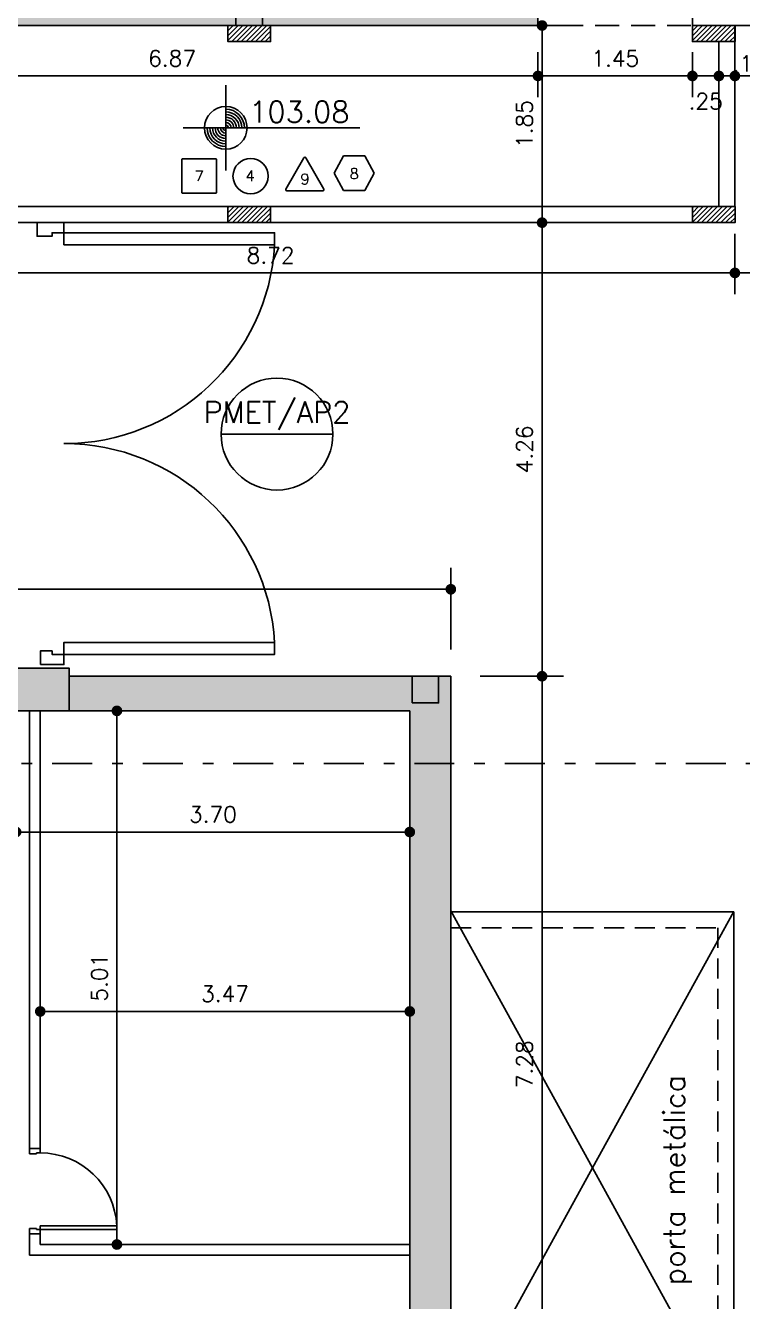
# Model space of a CAD drawing. Extents: x -14 to 107, y -33 to 53.
# Drawn here: x 16.16 to 22.89, y 4.03 to 16 of the extents above; entities that cross this region are included whole.
import ezdxf
from ezdxf.enums import TextEntityAlignment as Align

# ---------------------------------------------------------------- set-up
doc = ezdxf.new("R2010")
doc.units = 0
doc.header["$LTSCALE"] = 1.5
doc.header["$MEASUREMENT"] = 0
doc.linetypes.add('DASHDOT', pattern=[1, 0.5, -0.25, 0, -0.25])
doc.linetypes.add('HIDDEN', pattern=[0.375, 0.25, -0.125])
doc.layers.get('0').update_dxf_attribs({"linetype": 'CONTINUOUS'})
for name, color, linetype in [('A-PAREDE', 3, 'CONTINUOUS'), ('A-PORTAS', 7, 'CONTINUOUS'), ('COTAS', 7, 'CONTINUOUS'), ('EIXOS', 32, 'DASHDOT'), ('N-LNHVISTA', 7, 'CONTINUOUS'), ('N-NOTACOES', 6, 'CONTINUOUS'), ('N-PROJEÇÃO', 1, 'HIDDEN'), ('N-TEXTO', 7, 'CONTINUOUS'), ('PILAR', 7, 'CONTINUOUS'), ('PILARNOVO', 4, 'CONTINUOUS'), ('REVEST', 2, 'CONTINUOUS'), ('SOLID', 251, 'CONTINUOUS')]:
    doc.layers.add(name, color=color, linetype=linetype)
doc.styles.add('COTA', font='romans.shx')
doc.styles.add('ROMANS', font='romans')
doc.styles.add('TERREOB$0$REGUA-080', font='simplex.shx', dxfattribs={"height": 0.4})
doc.dimstyles.new('DG060-1', dxfattribs={"dimscale": 0.1, "dimtxt": 1.5, "dimasz": 1, "dimexe": 2, "dimexo": 2.5, "dimgap": 0.9, "dimtad": 1, "dimzin": 4, "dimdsep": 46, "dimtxsty": 'COTA', "dimblk": 'DOT', "dimblk1": 'DOT', "dimblk2": 'DOT', "dimsah": 1, "dimcen": 0.09, "dimclrd": 1, "dimclre": 1, "dimclrt": 2, "dimadec": 0, "dimazin": 0, "dimtfac": 1, "dimtdec": 4, "dimtix": 1, "dimtmove": 2, "dimatfit": 3, "dimldrblk": 'DOT', "dimfxl": 1, "dimtvp": 2, "dimtolj": 1, "dimtzin": 0, "dimarcsym": 0})

# ---------------------------------------------------------------- blocks, each defined once
blk = doc.blocks.new('DOT')
at = {"color": 0, "linetype": 'ByBlock'}
blk.add_line((-0.5, 0), (-1, 0), dxfattribs=at)
at = {"color": 0, "linetype": 'ByBlock', "const_width": 0.5}
blk.add_lwpolyline([(-0.25, 0, 1), (0.25, 0, 1)], format="xyb", close=True, dxfattribs=at)
blk = doc.blocks.new('*D42')
at = {"color": 1, "linetype": 'ByBlock'}
for p, q in [((20.97099999999928, 15.75000000000046), (20.97099999999928, 15.32659727088228)), ((14.20000000000054, 15.52659727088228), (20.87099999999928, 15.52659727088228)), ((14.10000000000054, 15.36659727088228), (14.10000000000054, 15.32659727088228))]:
    blk.add_line(p, q, dxfattribs=at)
at = {"color": 1, "linetype": 'ByBlock', "xscale": 0.1, "yscale": 0.1, "zscale": 0.1, "rotation": 180}
blk.add_blockref('DOT', (14.10000000000054, 15.52659727088228), dxfattribs=at)
at = {"color": 1, "linetype": 'ByBlock', "xscale": 0.1, "yscale": 0.1, "zscale": 0.1}
blk.add_blockref('DOT', (20.97099999999928, 15.52659727088228), dxfattribs=at)
at = {"color": 2, "linetype": 'ByBlock', "insert": (17.53549999999991, 15.69159727088228), "char_height": 0.15, "attachment_point": 5, "style": 'COTA'}
blk.add_mtext('\\A1;6.87', dxfattribs=at)
blk = doc.blocks.new('*D43')
at = {"color": 1, "linetype": 'ByBlock'}
for p, q in [((20.97099999999928, 15.75000000000046), (20.97099999999928, 15.32659727088228)), ((22.42099999999928, 15.75000000000056), (22.42099999999928, 15.32659727088228)), ((21.07099999999928, 15.52659727088228), (22.32099999999928, 15.52659727088228))]:
    blk.add_line(p, q, dxfattribs=at)
at = {"color": 1, "linetype": 'ByBlock', "xscale": 0.1, "yscale": 0.1, "zscale": 0.1, "rotation": 180}
blk.add_blockref('DOT', (20.97099999999928, 15.52659727088228), dxfattribs=at)
at = {"color": 1, "linetype": 'ByBlock', "xscale": 0.1, "yscale": 0.1, "zscale": 0.1}
blk.add_blockref('DOT', (22.42099999999928, 15.52659727088228), dxfattribs=at)
at = {"color": 2, "linetype": 'ByBlock', "insert": (21.69599999999928, 15.69159727088228), "char_height": 0.15, "attachment_point": 5, "style": 'COTA'}
blk.add_mtext('\\A1;1.45', dxfattribs=at)
blk = doc.blocks.new('*D44')
at = {"color": 1, "linetype": 'ByBlock'}
for p, q in [((22.67000000000138, 15.57848217121413), (22.67000000000138, 15.32659727088227)), ((22.57000000000138, 15.52659727088227), (22.47000000000138, 15.52659727088227)), ((22.67000000000138, 15.52659727088227), (22.82000000000146, 15.52659727088227)), ((22.67000000000138, 15.52659727088227), (22.82000000000146, 15.52659727088227)), ((22.82000000000146, 15.4697212353298), (22.82000000000146, 15.32659727088227)), ((22.92000000000147, 15.52659727088227), (23.02000000000146, 15.52659727088227))]:
    blk.add_line(p, q, dxfattribs=at)
at = {"color": 1, "linetype": 'ByBlock', "xscale": 0.1, "yscale": 0.1, "zscale": 0.1}
blk.add_blockref('DOT', (22.67000000000138, 15.52659727088227), dxfattribs=at)
at = {"color": 1, "linetype": 'ByBlock', "xscale": 0.1, "yscale": 0.1, "zscale": 0.1, "rotation": 180}
blk.add_blockref('DOT', (22.82000000000146, 15.52659727088227), dxfattribs=at)
at = {"color": 2, "linetype": 'ByBlock', "insert": (22.95765694354196, 15.6425288437959), "char_height": 0.15, "attachment_point": 5, "style": 'COTA'}
blk.add_mtext('\\A1;.15', dxfattribs=at)
blk = doc.blocks.new('*D51')
at = {"color": 1, "linetype": 'ByBlock'}
for p, q in [((22.82000000000145, 14.04380793822274), (22.82000000000145, 13.47802333078208)), ((14.09999999999618, 13.90012402912863), (14.09999999999618, 13.47802333078208)), ((14.19999999999618, 13.67802333078208), (22.72000000000145, 13.67802333078208))]:
    blk.add_line(p, q, dxfattribs=at)
at = {"color": 1, "linetype": 'ByBlock', "xscale": 0.1, "yscale": 0.1, "zscale": 0.1, "rotation": 180}
blk.add_blockref('DOT', (14.09999999999618, 13.67802333078208), dxfattribs=at)
at = {"color": 1, "linetype": 'ByBlock', "xscale": 0.1, "yscale": 0.1, "zscale": 0.1}
blk.add_blockref('DOT', (22.82000000000145, 13.67802333078208), dxfattribs=at)
at = {"color": 2, "linetype": 'ByBlock', "insert": (18.45999999999881, 13.84302333078208), "char_height": 0.15, "attachment_point": 5, "style": 'COTA'}
blk.add_mtext('\\A1;8.72', dxfattribs=at)
blk = doc.blocks.new('*D84')
at = {"color": 1, "linetype": 'ByBlock'}
for p, q in [((20.65393753892577, 16.0000000000005), (21.20902242388885, 16.0000000000005)), ((21.00902242388885, 15.9000000000005), (21.00902242388885, 14.24999999999925)), ((20.65393753892575, 14.14999999999925), (21.20902242388885, 14.14999999999925))]:
    blk.add_line(p, q, dxfattribs=at)
at = {"color": 1, "linetype": 'ByBlock', "xscale": 0.1, "yscale": 0.1, "zscale": 0.1}
for p, rotation in [((21.00902242388885, 16.0000000000005), 90), ((21.00902242388885, 14.14999999999925), 270)]:
    blk.add_blockref('DOT', p, dxfattribs=dict(at, rotation=rotation))
at = {"color": 2, "linetype": 'ByBlock', "insert": (20.84402242388885, 15.07499999999987), "char_height": 0.15, "attachment_point": 5, "rotation": 90, "style": 'COTA'}
blk.add_mtext('\\A1;1.85', dxfattribs=at)
blk = doc.blocks.new('*D85')
at = {"color": 1, "linetype": 'ByBlock'}
for p, q in [((20.65393753892575, 14.14999999999925), (21.20902242388885, 14.14999999999925)), ((21.00902242388885, 14.04999999999925), (21.00902242388885, 9.99312402912852)), ((20.42800000000056, 9.89312402912852), (21.20902242388885, 9.89312402912852))]:
    blk.add_line(p, q, dxfattribs=at)
at = {"color": 1, "linetype": 'ByBlock', "xscale": 0.1, "yscale": 0.1, "zscale": 0.1}
for p, rotation in [((21.00902242388885, 14.14999999999925), 90), ((21.00902242388885, 9.89312402912852), 270)]:
    blk.add_blockref('DOT', p, dxfattribs=dict(at, rotation=rotation))
at = {"color": 2, "linetype": 'ByBlock', "insert": (20.84402242388885, 12.02156201456388), "char_height": 0.15, "attachment_point": 5, "rotation": 90, "style": 'COTA'}
blk.add_mtext('\\A1;4.26', dxfattribs=at)
blk = doc.blocks.new('*D93')
at = {"color": 1, "linetype": 'ByBlock'}
for p, q in [((15.42897474136284, 9.968124029128761), (15.28659836231043, 9.968124029128761)), ((15.48659836231043, 9.668124029128762), (15.48659836231043, 9.868124029128762)), ((16.05009999999916, 9.568124029128763), (15.28659836231043, 9.568124029128763))]:
    blk.add_line(p, q, dxfattribs=at)
at = {"color": 1, "linetype": 'ByBlock', "xscale": 0.1, "yscale": 0.1, "zscale": 0.1}
for p, rotation in [((15.48659836231043, 9.968124029128761), 90), ((15.48659836231043, 9.568124029128763), 270)]:
    blk.add_blockref('DOT', p, dxfattribs=dict(at, rotation=rotation))
at = {"color": 2, "linetype": 'ByBlock', "insert": (15.32159836231043, 10.10797313138118), "char_height": 0.15, "attachment_point": 5, "rotation": 90, "style": 'COTA'}
blk.add_mtext('\\A1;.15', dxfattribs=at)
blk = doc.blocks.new('*D94')
at = {"color": 1, "linetype": 'ByBlock'}
for p, q in [((20.42800000000056, 9.89312402912852), (21.20902242388885, 9.89312402912852)), ((21.00902242388885, 2.710000000000147), (21.00902242388885, 9.79312402912852)), ((20.5709999999997, 2.610000000000146), (21.20902242388885, 2.610000000000146))]:
    blk.add_line(p, q, dxfattribs=at)
at = {"color": 1, "linetype": 'ByBlock', "xscale": 0.1, "yscale": 0.1, "zscale": 0.1}
for p, rotation in [((21.00902242388885, 9.89312402912852), 90), ((21.00902242388885, 2.610000000000146), 270)]:
    blk.add_blockref('DOT', p, dxfattribs=dict(at, rotation=rotation))
at = {"color": 2, "linetype": 'ByBlock', "insert": (20.84402242388885, 6.251562014564334), "char_height": 0.15, "attachment_point": 5, "rotation": 90, "style": 'COTA'}
blk.add_mtext('\\A1;7.28', dxfattribs=at)
blk = doc.blocks.new('*D95')
at = {"color": 1, "linetype": 'ByBlock'}
for p, q in [((22.82000000000145, 14.00000000000022), (22.82000000000145, 13.47802333078208)), ((28.81212764489181, 14.00832247157043), (28.81212764489181, 13.47802333078208)), ((22.92000000000145, 13.67802333078208), (28.7121276448918, 13.67802333078208))]:
    blk.add_line(p, q, dxfattribs=at)
at = {"color": 1, "linetype": 'ByBlock', "xscale": 0.1, "yscale": 0.1, "zscale": 0.1, "rotation": 180}
blk.add_blockref('DOT', (22.82000000000145, 13.67802333078208), dxfattribs=at)
at = {"color": 1, "linetype": 'ByBlock', "xscale": 0.1, "yscale": 0.1, "zscale": 0.1}
blk.add_blockref('DOT', (28.81212764489181, 13.67802333078208), dxfattribs=at)
at = {"color": 2, "linetype": 'ByBlock', "insert": (25.81606382244663, 13.84302333078208), "char_height": 0.15, "attachment_point": 5, "style": 'COTA'}
blk.add_mtext('\\A1;5.99', dxfattribs=at)
blk = doc.blocks.new('*D119')
at = {"color": 1, "linetype": 'ByBlock'}
for p, q in [((0.3209999999992732, 10.14312402912875), (0.3209999999992733, 10.90921492972362)), ((20.15262687533601, 10.14312402912852), (20.15262687533601, 10.90921492972362)), ((0.4209999999992733, 10.70921492972362), (20.05262687533601, 10.70921492972362))]:
    blk.add_line(p, q, dxfattribs=at)
at = {"color": 1, "linetype": 'ByBlock', "xscale": 0.1, "yscale": 0.1, "zscale": 0.1, "rotation": 180}
blk.add_blockref('DOT', (0.3209999999992733, 10.70921492972362), dxfattribs=at)
at = {"color": 1, "linetype": 'ByBlock', "xscale": 0.1, "yscale": 0.1, "zscale": 0.1}
blk.add_blockref('DOT', (20.15262687533601, 10.70921492972362), dxfattribs=at)
at = {"color": 2, "linetype": 'ByBlock', "insert": (10.23681343766764, 10.87421492972362), "char_height": 0.15, "attachment_point": 5, "style": 'COTA'}
blk.add_mtext('\\A1;19.83', dxfattribs=at)
blk = doc.blocks.new('N-1901')
at = {"layer": 'N-NOTACOES', "color": 1}
for p, q in [((1.110223024625156e-16, 0.003999999999999999), (1.110223024625157e-16, -0.004000000000000001)), ((-0.001999999999999891, -8.673617379884035e-19), (-0.003999999999999889, -8.673617379884035e-19)), ((-0.001999999999999891, -8.673617379884035e-19), (0.01260218089781657, -8.673617379884035e-19))]:
    blk.add_line(p, q, dxfattribs=at)
blk.add_circle((1.110223024625157e-16, -8.673617379884035e-19), 0.002, dxfattribs=at)
at = {"layer": 'N-NOTACOES', "color": 2}
for radius, start, end in [(0.00175, 0, 90), (0.0015, 0, 90), (0.00125, 0, 90), (0.001, 0, 90), (0.0007500000000000001, 0, 90), (0.0005000000000000001, 0, 90), (0.0002500000000000001, 0, 90), (0.00175, 180, 270), (0.0015, 180, 270), (0.00125, 180, 270), (0.001, 180, 270), (0.0007500000000000001, 180, 270), (0.0005000000000000001, 180, 270), (0.0002500000000000001, 180, 270)]:
    blk.add_arc((1.110223024625157e-16, -8.673617379884035e-19), radius, start, end, dxfattribs=at)
at = {"layer": 'N-NOTACOES', "color": 2, "style": 'ROMANS'}
blk.add_attdef('COTAP', text='', height=0.002, dxfattribs=at).set_placement((0.006906530644363501, 0.00149637572940401), align=Align.MIDDLE)
blk = doc.blocks.new('*D177')
at = {"color": 1, "linetype": 'ByBlock'}
for p, q in [((22.42099999999928, 15.60000000000056), (22.42099999999928, 15.32659727088228)), ((22.67000000000138, 15.57848217121413), (22.67000000000138, 15.32659727088228)), ((22.32099999999928, 15.52659727088228), (22.22099999999928, 15.52659727088228)), ((22.42099999999928, 15.52659727088228), (22.67000000000138, 15.52659727088228)), ((22.42099999999928, 15.52659727088228), (22.67000000000138, 15.52659727088228)), ((22.77000000000138, 15.52659727088228), (22.87000000000138, 15.52659727088228))]:
    blk.add_line(p, q, dxfattribs=at)
at = {"color": 1, "linetype": 'ByBlock', "xscale": 0.1, "yscale": 0.1, "zscale": 0.1}
blk.add_blockref('DOT', (22.42099999999928, 15.52659727088228), dxfattribs=at)
at = {"color": 1, "linetype": 'ByBlock', "xscale": 0.1, "yscale": 0.1, "zscale": 0.1, "rotation": 180}
blk.add_blockref('DOT', (22.67000000000138, 15.52659727088228), dxfattribs=at)
at = {"color": 2, "linetype": 'ByBlock', "insert": (22.54550000000033, 15.28964127641188), "char_height": 0.15, "attachment_point": 5, "style": 'COTA'}
blk.add_mtext('\\A1;.25', dxfattribs=at)
blk = doc.blocks.new('N-1411')
at = {"layer": 'N-NOTACOES', "color": 1}
blk.add_line((-0.005249999999999977, 0), (0.005249999999999977, 0), dxfattribs=at)
blk.add_circle((0, 0), 0.00525, dxfattribs=at)
at = {"layer": 'N-NOTACOES', "color": 2, "style": 'ROMANS'}
for tag, p in [('ESQUADRIA', (0, 0.001918198924908907)), ('NUMERO', (0.0002618156160359986, -0.002557598566545192))]:
    blk.add_attdef(tag, text='', height=0.002, dxfattribs=at).set_placement(p, align=Align.MIDDLE)
blk = doc.blocks.new('N-1804')
at = {"layer": 'N-NOTACOES', "color": 1}
for p, q in [((-0.00375763173493196, -2.192058841482027e-05), (-0.002007631734931958, 0.003228079411585181)), ((-0.002007631734931958, 0.003228079411585181), (0.001992368265068038, 0.003228079411585181)), ((0.001992368265068038, 0.003228079411585181), (0.003742368265068047, -2.192058841482027e-05)), ((-0.002007631734931958, -0.003271920588414823), (-0.00375763173493196, -2.192058841482027e-05)), ((0.003742368265068047, -2.192058841482027e-05), (0.001992368265068038, -0.003271920588414823)), ((-0.002007631734931958, -0.003271920588414823), (0.001992368265068038, -0.003271920588414823))]:
    blk.add_line(p, q, dxfattribs=at)
at = {"layer": 'N-NOTACOES', "color": 2, "style": 'ROMANS'}
blk.add_attdef('TETO', text='', height=0.002, dxfattribs=at).set_placement((-7.631734931960038e-06, -0.001111340061111478), align=Align.CENTER)
blk = doc.blocks.new('N-1803')
at = {"layer": 'N-NOTACOES', "color": 1}
for p, q in [((-0.003196988556584743, 0.003120719856428429), (-0.003196988556584738, -0.002979280143571583)), ((0.003103011443415257, 0.003320719856428424), (-0.002996988556584743, 0.003320719856428424)), ((0.003303011443415257, -0.002979280143571574), (0.003303011443415257, 0.003120719856428429)), ((-0.002996988556584737, -0.00317928014357158), (0.003103011443415257, -0.003179280143571571))]:
    blk.add_line(p, q, dxfattribs=at)
for centre, start, end in [((-0.002996988556584743, 0.003120719856428429), 90, 180), ((0.003103011443415257, 0.003120719856428429), 0, 90), ((-0.002996988556584737, -0.002979280143571583), 180, 270), ((0.003103011443415257, -0.002979280143571574), 270, 0)]:
    blk.add_arc(centre, 0.0002, start, end, dxfattribs=at)
at = {"layer": 'N-NOTACOES', "color": 2, "style": 'ROMANS'}
blk.add_attdef('PISO', text='', height=0.002, dxfattribs=at).set_placement((5.301144341525975e-05, 7.071985642843198e-05), align=Align.MIDDLE)
blk = doc.blocks.new('N-1801')
at = {"layer": 'N-NOTACOES', "color": 1}
for p, q in [((-0.003570193678168422, -0.001909929967535903), (-0.0001664756938577136, 0.003989847871936)), ((0.0001799985405617291, 0.003989847871936), (0.003583716524872441, -0.001909929967535903)), ((-0.003396956560958701, -0.002209874458233813), (0.00341047940766272, -0.002209874458233826))]:
    blk.add_line(p, q, dxfattribs=at)
for centre, start, end in [((6.761423352007623e-06, 0.003889903381238083), 29.98163936884928, 150.0183606311506), ((-0.003396956560958701, -0.002009874458233821), 150.0183606311506, 270), ((0.00341047940766272, -0.002009874458233821), 270, 29.98163936884934)]:
    blk.add_arc(centre, 0.0002, start, end, dxfattribs=at)
at = {"layer": 'N-NOTACOES', "color": 2, "style": 'ROMANS'}
blk.add_attdef('PAREDE', text='', height=0.002, dxfattribs=at).set_placement((3.960406112026764e-05, -2.507976170243453e-05), align=Align.MIDDLE)
blk = doc.blocks.new('N-1805')
at = {"layer": 'N-NOTACOES', "color": 1}
blk.add_circle((0, 0), 0.003302461203405728, dxfattribs=at)
at = {"layer": 'N-NOTACOES', "color": 2, "style": 'ROMANS'}
blk.add_attdef('RO', (-0.002063990472111304, -0.0009363637969252241), '', height=0.002, dxfattribs=at)
blk = doc.blocks.new('*D244')
at = {"color": 1, "linetype": 'ByBlock'}
for p, q in [((15.42897474136284, 9.968124029128761), (15.28659836231043, 9.968124029128761)), ((15.48659836231043, 9.668124029128762), (15.48659836231043, 9.868124029128762)), ((16.05009999999916, 9.568124029128763), (15.28659836231043, 9.568124029128763))]:
    blk.add_line(p, q, dxfattribs=at)
at = {"color": 1, "linetype": 'ByBlock', "xscale": 0.1, "yscale": 0.1, "zscale": 0.1}
for p, rotation in [((15.48659836231043, 9.968124029128761), 90), ((15.48659836231043, 9.568124029128763), 270)]:
    blk.add_blockref('DOT', p, dxfattribs=dict(at, rotation=rotation))
at = {"color": 2, "linetype": 'ByBlock', "insert": (15.32159836231043, 10.10797313138118), "char_height": 0.15, "attachment_point": 5, "rotation": 90, "style": 'COTA'}
blk.add_mtext('\\A1;.15', dxfattribs=at)
blk = doc.blocks.new('*D314')
at = {"color": 1, "linetype": 'ByBlock'}
for p, q in [((16.07045122243402, 9.318124029129379), (16.07045122243402, 8.23127618805464)), ((19.76747535043996, 9.318124029129375), (19.76747535043996, 8.23127618805464)), ((16.17045122243402, 8.431276188054639), (19.66747535043995, 8.431276188054639))]:
    blk.add_line(p, q, dxfattribs=at)
at = {"color": 1, "linetype": 'ByBlock', "xscale": 0.1, "yscale": 0.1, "zscale": 0.1, "rotation": 180}
blk.add_blockref('DOT', (16.07045122243402, 8.431276188054639), dxfattribs=at)
at = {"color": 1, "linetype": 'ByBlock', "xscale": 0.1, "yscale": 0.1, "zscale": 0.1}
blk.add_blockref('DOT', (19.76747535043996, 8.431276188054639), dxfattribs=at)
at = {"color": 2, "linetype": 'ByBlock', "insert": (17.91896328643699, 8.596276188054638), "char_height": 0.15, "attachment_point": 5, "style": 'COTA'}
blk.add_mtext('\\A1;3.70', dxfattribs=at)
blk = doc.blocks.new('*D320')
at = {"color": 1, "linetype": 'ByBlock'}
for p, q in [((16.54747535043996, 9.568124029129379), (17.21747535044076, 9.568124029129379)), ((17.01747535044077, 9.46812402912938), (17.01747535044077, 4.660000000000106)), ((16.54747535043998, 4.560000000000106), (17.21747535044076, 4.560000000000106))]:
    blk.add_line(p, q, dxfattribs=at)
at = {"color": 1, "linetype": 'ByBlock', "xscale": 0.1, "yscale": 0.1, "zscale": 0.1}
for p, rotation in [((17.01747535044077, 9.568124029129379), 90), ((17.01747535044077, 4.560000000000106), 270)]:
    blk.add_blockref('DOT', p, dxfattribs=dict(at, rotation=rotation))
at = {"color": 2, "linetype": 'ByBlock', "insert": (16.85247535044077, 7.064062014564743), "char_height": 0.15, "attachment_point": 5, "rotation": 90, "style": 'COTA'}
blk.add_mtext('\\A1;5.01', dxfattribs=at)

msp = doc.modelspace()

# ---------------------------------------------------------------- hatches: boundary and pattern name
at = {"layer": 'PILAR'}
h = msp.add_hatch(color=256, dxfattribs=at)
h.paths.add_polyline_path([(18.25999999999927, 16.25000000000056), (18.13499999999928, 16.25000000000056), (18.13499999999928, 16.00000000000056), (18.25999999999927, 16.00000000000056)])
h.paths.add_polyline_path([(18.38499999999928, 16.25000000000056), (18.25999999999927, 16.25000000000056), (18.25999999999927, 16.00000000000056), (18.38499999999928, 16.00000000000056)])
at = {"layer": 'PILAR', "linetype": 'ByBlock'}
msp.add_hatch(color=256, dxfattribs=at).paths.add_polyline_path([(19.78799999999913, 9.64312402913076), (20.03799999999927, 9.64312402913076), (20.03799999999927, 9.89312402913076), (19.78799999999913, 9.89312402913076)])
at = {"layer": 'PILARNOVO'}
h = msp.add_hatch(dxfattribs=at)
h.set_pattern_fill('ANSI31', color=1, scale=0.01, style=0)
h.set_pattern_definition([(45, (0, 0), (-0.02245064030267288, 0.02245064030267288), [])])
h.paths.add_polyline_path([(18.45999999999928, 16.00000000000056), (18.05999999999928, 16.00000000000056), (18.05999999999928, 15.85000000000056), (18.45999999999928, 15.85000000000056)])
h.paths.add_polyline_path([(18.45999999999928, 14.30012402912852), (18.05999999999928, 14.30012402912852), (18.05999999999928, 14.25000000000046), (18.45999999999928, 14.25000000000045)])
h.paths.add_polyline_path([(18.45999999999928, 14.25000000000046), (18.05999999999927, 14.25000000000046), (18.05999999999928, 14.15012402912852), (18.45999999999928, 14.15012402912852)])
h = msp.add_hatch(dxfattribs=at)
h.set_pattern_fill('ANSI31', color=1, scale=0.01, style=0)
h.set_pattern_definition([(45, (4.361000000000001, 0), (-0.02245064030267288, 0.02245064030267288), [])])
h.paths.add_polyline_path([(22.82099999999928, 16.00000000000056), (22.42099999999928, 16.00000000000056), (22.42099999999928, 15.85000000000056), (22.82099999999928, 15.85000000000056)])
h.paths.add_polyline_path([(22.82099999999928, 14.30012402912852), (22.42099999999928, 14.30012402912852), (22.42099999999928, 14.25000000000046), (22.82099999999928, 14.25000000000045)])
h.paths.add_polyline_path([(22.82099999999928, 14.25000000000046), (22.42099999999927, 14.25000000000046), (22.42099999999928, 14.15012402912852), (22.82099999999928, 14.15012402912852)])
at = {"layer": 'SOLID', "linetype": 'ByBlock'}
h = msp.add_hatch(color=256, dxfattribs=at)
h.paths.add_polyline_path([(16.93365589084722, 16.32500000000013), (16.87952107561383, 16.15012402912852), (18.13499999999928, 16.15012402912852), (18.13499999999928, 16.25000000000056), (18.38499999999928, 16.25000000000056), (18.38499999999928, 16.15012402912852), (20.97099999999928, 16.15012402912852), (20.97099999999928, 16.32500000000023)])
h.paths.add_polyline_path([(18.38499999999928, 16.15012402912852), (18.38499999999928, 16.00000000000054), (20.97099999999928, 16.00000000000046), (20.97099999999928, 16.15012402912852)])
h.paths.add_polyline_path([(14.29999999999927, 16.15012402912852), (14.29999999999927, 16.00000000000066), (18.13499999999928, 16.00000000000055), (18.13499999999928, 16.15012402912852)])
h.paths.add_polyline_path([(14.29999999999927, 16.32500000000007), (14.29999999999927, 16.15012402912852), (16.87952107561383, 16.15012402912852), (16.93365589084723, 16.32500000000013)])
h.paths.add_polyline_path([(12.04999999999927, 16.32500000000001), (12.04999999999927, 16.40000000000055), (11.64999999999964, 16.40000000000032), (11.65000000000055, 16.30000000000041), (8.609999999999637, 16.30000000000014), (8.609999999999635, 16.15012402912852), (14.29999999999927, 16.15012402912852), (14.29999999999927, 16.32500000000007)])
h.paths.add_polyline_path([(14.29999999999927, 16.00000000000066), (14.29999999999927, 16.15012402912852), (8.609999999999637, 16.15012402912852), (8.609999999999637, 16.00000000000082)])
at = {"layer": 'SOLID'}
for points in [[(16.57045122243402, 9.968124029129378), (16.07045122243402, 9.968124029129378), (16.07045122243402, 9.568124029129379), (16.57045122243402, 9.568124029129379)], [(19.78799999999913, 9.893124029128524), (16.57045122243402, 9.893124029128522), (16.57045122243402, 9.568124029129379), (19.76747535043996, 9.568124029129379), (19.76747535043995, 9.07512402912852), (20.152626875336, 9.07512402912852), (20.15262687533601, 9.893124029128522), (20.03799999999927, 9.893124029128524), (20.03799999999927, 9.64312402913076), (19.78799999999913, 9.64312402913076)]]:
    msp.add_hatch(color=256, dxfattribs=at).paths.add_polyline_path(points)
h = msp.add_hatch(color=256, dxfattribs=at)
h.paths.add_polyline_path([(20.15262687533601, 9.075124029128519), (19.76747535043996, 9.075124029128519), (19.76747535043994, 3.07000000000012), (18.06923767521871, 3.070000000000114), (18.0692376752187, 2.920000000000115), (19.76747535043995, 2.920000000000115), (19.76747535043995, 2.610000000000134), (20.152626875336, 2.610000000000205)])
h.paths.add_polyline_path([(19.77255111288797, 3.845019623962426), (20.14755111288797, 3.845019623962426), (20.14755111288797, 3.620019623962426), (19.77255111288797, 3.620019623962426)], flags=24)

# ---------------------------------------------------------------- linework, layer by layer
at = {"color": 1, "linetype": 'ByBlock'}
msp.add_line((16.39747535043995, 6.747511735793012), (19.66747535043995, 6.747511735793012), dxfattribs=at)
for p, q in [((16.19747535043995, 5.410000000000106), (16.19747535043995, 5.460000000000103)), ((16.26247535044077, 5.410000000000092), (16.19747535043995, 5.410000000000101)), ((16.26247535044077, 5.420000000000097), (16.26247535044077, 5.410000000000092)), ((16.29747535044077, 5.420000000000097), (16.26247535044077, 5.420000000000097)), ((16.29747535044077, 5.460000000000103), (16.29747535044077, 5.420000000000097)), ((16.26247535044077, 4.710000000000117), (16.19747535043995, 4.710000000000109)), ((16.19747535043995, 4.710000000000103), (16.19747535043995, 4.660000000000106)), ((16.26247535044077, 4.700000000000112), (16.26247535044077, 4.710000000000117)), ((17.01747535044077, 4.700000000000112), (16.26247535044077, 4.700000000000112)), ((16.29747535044077, 4.735000000000109), (17.01747535044077, 4.735000000000109)), ((16.29747535044077, 4.660000000000106), (16.29747535044077, 4.735000000000109)), ((17.01747535044077, 4.735000000000109), (17.01747535044077, 4.700000000000112))]:
    msp.add_line(p, q)
at = {"color": 1}
msp.add_arc((16.29747535044077, 4.700000000000106), 0.7199999999999847, 2.78302075385584, 89.99999999999952, dxfattribs=at)
at = {"layer": 'A-PAREDE'}
for p, q in [((20.97099999999928, 16.32500000000023), (20.97099999999928, 16.00000000000046)), ((22.42099999999928, 16.32500000000018), (22.42099999999928, 16.00000000000056)), ((0.5899999999849593, 16.00000000000106), (21.17000000000139, 16.00000000000046)), ((22.67000000000138, 16.00000000000017), (45.19590665377446, 16.00000008351975)), ((22.82000000000147, 16.00000000000018), (22.82000000000145, 14.30012402912852)), ((22.67000000000139, 15.85000000000056), (22.67000000000137, 14.30012402912852)), ((14.09999999999618, 14.30012402912863), (22.42099999999928, 14.30012402912852)), ((11.80000000000146, 14.15000000000098), (22.82000000000145, 14.14999999999867)), ((20.15262687533601, 9.893124029128522), (16.57045122243402, 9.893124029128522)), ((20.152626875336, 2.610000000000177), (20.15262687533601, 9.893124029128522)), ((16.19747535043996, 9.568124029129383), (16.19747535043996, 5.460000000000103)), ((16.29747535043996, 9.568124029129383), (16.29747535043995, 5.460000000000103)), ((19.76747535043996, 9.568124029129379), (16.57045122243402, 9.568124029129379)), ((19.76747535043996, 9.568124029129379), (19.76747535043995, 3.070000000000121)), ((16.29747535043996, 5.460000000000103), (16.19747535043995, 5.460000000000103)), ((16.19747535043995, 4.660000000000105), (16.19747535043995, 4.460000000000106)), ((16.19747535043995, 4.660000000000106), (16.29747535043995, 4.660000000000107)), ((16.29747535044077, 4.660000000000105), (16.24747535043995, 4.660000000000106)), ((16.29747535043995, 4.660000000000107), (16.29747535043995, 4.560000000000105)), ((16.29747535043995, 4.560000000000106), (19.76747535043994, 4.56000000000012)), ((16.19747535043995, 4.460000000000106), (19.76747535043994, 4.460000000000121))]:
    msp.add_line(p, q, dxfattribs=at)
at = {"layer": 'A-PORTAS'}
for points in [[(16.26735717981412, 14.15012402912847), (16.26735717981412, 14.02250667285671), (16.40833481325947, 14.02250667285671), (16.40833481325947, 14.05441101192466), (16.51999999999725, 14.05441101192466), (16.51999999999725, 14.15012402912847)], [(16.51999999999725, 14.05441101192466), (18.49806902220954, 14.05441101192466), (18.49806902220954, 13.94274582518686), (16.51999999999725, 13.94274582518686)], [(16.51999999999725, 10.09827296750008), (18.49806902220954, 10.09827296750008), (18.49806902220954, 10.20993815423788), (16.51999999999725, 10.20993815423788)], [(16.2990121130948, 10.00255995029626), (16.2990121130948, 10.13017730656803), (16.40833481325947, 10.13017730656803), (16.40833481325947, 10.09827296750008), (16.51999999999725, 10.09827296750008), (16.51999999999725, 10.00255995029626)]]:
    msp.add_lwpolyline(points, close=True, dxfattribs=at)
for centre, start, end in [((16.52315421282127, 14.05440849708196), 269.908636575842, 356.7639134155747), ((16.52315421282127, 10.09827548234278), 3.236086584425256, 90.09136342415803)]:
    msp.add_arc(centre, 1.978069022212283, start, end, dxfattribs=at)
at = {"layer": 'EIXOS', "ltscale": 0.5}
msp.add_line((78.835342421212, 9.07512402912852), (-5.947469649995696, 9.07512402912852), dxfattribs=at)
at = {"layer": 'N-LNHVISTA', "color": 1}
for p, q in [((20.15404900106771, 7.692205633178909), (21.48404623476145, 5.278212340246337)), ((21.48404623476145, 5.278212340246337), (22.80877934766311, 7.684323111498313)), ((20.15404900106771, 2.864219047313765), (21.48404623476145, 5.278212340246337)), ((21.48404623476145, 5.278212340246337), (22.80877934766311, 2.872101568994361))]:
    msp.add_line(p, q, dxfattribs=at)
at = {"layer": 'N-LNHVISTA', "color": 7}
for p, q in [((20.15405366097346, 7.682701057062356), (22.80877934766311, 7.683002253649375)), ((22.80877934766311, 7.683002253649375), (22.80877934766377, 2.873422426843298))]:
    msp.add_line(p, q, dxfattribs=at)
at = {"layer": 'N-PROJEÇÃO', "ltscale": 0.6}
msp.add_line((21.17000000000137, 16.00000000000055), (22.82000000000147, 16.00000000000062), dxfattribs=at)
at = {"layer": 'N-PROJEÇÃO', "ltscale": 0.5}
for p, q in [((20.15466870794193, 7.532701057062355), (22.65877934766313, 7.533002253649377)), ((22.65877934766313, 7.533002253649377), (22.65877934766375, 3.0234224268433))]:
    msp.add_line(p, q, dxfattribs=at)
at = {"layer": 'PILAR'}
msp.add_lwpolyline([(18.13499999999928, 16.00000000000056), (18.38499999999928, 16.00000000000056), (18.38499999999928, 16.25000000000056), (18.13499999999928, 16.25000000000056)], close=True, dxfattribs=at)
at = {"layer": 'PILARNOVO'}
for points in [[(18.05999999999928, 16.00000000000056), (18.45999999999928, 16.00000000000056), (18.45999999999928, 15.85000000000056), (18.05999999999928, 15.85000000000056)], [(22.42099999999928, 16.00000000000056), (22.82099999999928, 16.00000000000056), (22.82099999999928, 15.85000000000056), (22.42099999999928, 15.85000000000056)], [(18.05999999999928, 14.30012402912852), (18.45999999999928, 14.30012402912852), (18.45999999999928, 14.15012402912852), (18.05999999999928, 14.15012402912852)], [(22.42099999999928, 14.30012402912852), (22.82099999999928, 14.30012402912852), (22.82099999999928, 14.15012402912852), (22.42099999999928, 14.15012402912852)], [(19.78799999999913, 9.64312402913076), (20.03799999999927, 9.64312402913076), (20.03799999999927, 9.89312402913076), (19.78799999999913, 9.89312402913076)]]:
    msp.add_lwpolyline(points, close=True, dxfattribs=at)
at = {"layer": 'REVEST', "color": 3}
msp.add_lwpolyline([(16.57045122243402, 9.568124029129379), (16.07045122243402, 9.568124029129379), (16.07045122243402, 9.968124029129378), (16.57045122243402, 9.968124029129378)], close=True, dxfattribs=at)

# ---------------------------------------------------------------- block references
at = {"color": 1, "linetype": 'ByBlock', "xscale": 0.1, "yscale": 0.1, "zscale": 0.1, "rotation": 180}
msp.add_blockref('DOT', (16.29747535043995, 6.747511735793012), dxfattribs=at)
at = {"color": 1, "linetype": 'ByBlock', "xscale": 0.1, "yscale": 0.1, "zscale": 0.1}
msp.add_blockref('DOT', (19.76747535043995, 6.747511735793012), dxfattribs=at)
at = {"layer": 'N-LNHVISTA', "xscale": 100, "yscale": 100, "zscale": 100}
msp.add_blockref('N-1411', (18.52015000108999, 12.16578229429589), dxfattribs=at).add_auto_attribs({'ESQUADRIA': 'PMET/AP2'})
at = {"layer": 'N-NOTACOES'}
for name, p, xscale, yscale, zscale, values in [('N-1901', (18.03936954512109, 15.03981479926084), 100, 100, 100, {'COTAP': '103.08'}), ('N-1803', (17.78692973207659, 14.58422692986004), 50, 50, 50, {'PISO': '7'}), ('N-1801', (18.78167059885165, 14.55973931885506), 50, 50, 50, {'PAREDE': '9'}), ('N-1804', (19.24587574872895, 14.6152756007333), 50, 50, 50, {'TETO': '8'})]:
    msp.add_blockref(name, p, dxfattribs=dict(at, xscale=xscale, yscale=yscale, zscale=zscale)).add_auto_attribs(values)
ref = msp.add_blockref('N-1805', (18.27225178544784, 14.58650097682511), dxfattribs=dict(at, xscale=50, yscale=50, zscale=50))
ref.add_attrib('RO', '4', (18.22450464469929, 14.53968278697885), dxfattribs={"color": 2, "height": 0.1, "style": 'ROMANS'})

# ---------------------------------------------------------------- texts
at = {"color": 2, "linetype": 'ByBlock', "insert": (18.03247535043995, 6.912511735793012), "char_height": 0.15, "attachment_point": 5, "style": 'COTA'}
msp.add_mtext('\\A1;3.47', dxfattribs=at)
at = {"layer": 'N-TEXTO', "color": 3, "style": 'TERREOB$0$REGUA-080'}
msp.add_text('porta metálica', height=0.2, rotation=90, dxfattribs=at).set_placement((22.35014797431964, 4.17943784997776))

# ---------------------------------------------------------------- dimensions: what is measured, and where the dimension line sits
at = {"layer": 'COTAS'}
for base, p1, p2, picture, middle in [((21.00902242388885, 14.14999999999925), (20.40393753892577, 16.0000000000005), (20.40393753892575, 14.14999999999925), '*D84', (20.84402242388885, 15.07499999999987)), ((21.00902242388885, 9.89312402912852), (20.40393753892575, 14.14999999999925), (20.17800000000056, 9.89312402912852), '*D85', (20.84402242388885, 12.02156201456388)), ((21.00902242388885, 9.89312402912852), (20.3209999999997, 2.610000000000146), (20.17800000000056, 9.89312402912852), '*D94', (20.84402242388885, 6.251562014564334))]:
    dim = msp.add_linear_dim(base=base, p1=p1, p2=p2, angle=90, dimstyle='DG060-1', dxfattribs=at)
    dim.commit()
    dim.dimension.update_dxf_attribs({"geometry": picture, "text_midpoint": middle})
for base, p1, p2, picture, middle in [((20.97099999999928, 15.52659727088228), (14.10000000000054, 15.61659727088228), (20.97099999999928, 16.00000000000046), '*D42', (17.53549999999991, 15.69159727088228)), ((22.42099999999928, 15.52659727088228), (20.97099999999928, 16.00000000000046), (22.42099999999928, 16.00000000000056), '*D43', (21.69599999999928, 15.69159727088228)), ((22.82000000000145, 13.67802333078208), (14.09999999999618, 14.15012402912863), (22.82000000000145, 14.29380793822274), '*D51', (18.45999999999881, 13.84302333078208)), ((28.81212764489181, 13.67802333078208), (22.82000000000145, 14.25000000000022), (28.81212764489181, 14.25832247157043), '*D95', (25.81606382244663, 13.84302333078208)), ((20.15262687533601, 10.70921492972362), (0.3209999999992732, 9.893124029128748), (20.15262687533601, 9.89312402912852), '*D119', (10.23681343766764, 10.87421492972362))]:
    dim = msp.add_linear_dim(base=base, p1=p1, p2=p2, dimstyle='DG060-1', dxfattribs=at)
    dim.commit()
    dim.dimension.update_dxf_attribs({"geometry": picture, "text_midpoint": middle})
at = {"layer": 'COTAS', "linetype": 'ByBlock'}
dim = msp.add_linear_dim(base=(22.67000000000138, 15.52659727088228), p1=(22.42099999999928, 15.85000000000056), p2=(22.67000000000138, 15.82848217121413), dimstyle='DG060-1', dxfattribs=at)
dim.commit()
dim.dimension.update_dxf_attribs({"geometry": '*D177', "text_midpoint": (22.54550000000033, 15.28964127641188), "dimtype": 160})
at = {"layer": 'COTAS'}
dim = msp.add_linear_dim(base=(22.82000000000146, 15.52659727088227), p1=(22.67000000000138, 15.82848217121413), p2=(22.82000000000146, 15.7197212353298), text='.15', dimstyle='DG060-1', dxfattribs=at)
dim.commit()
dim.dimension.update_dxf_attribs({"geometry": '*D44', "text_midpoint": (22.95765694354196, 15.6425288437959), "dimtype": 160})
for base, p1, p2, picture in [((15.48659836231043, 9.968124029128761), (16.30009999999916, 9.568124029128763), (15.67897474136284, 9.968124029128761), '*D93'), ((15.48659836231043, 9.96812402912876), (16.30009999999916, 9.56812402912876), (15.67897474136284, 9.96812402912876), '*D244')]:
    dim = msp.add_linear_dim(base=base, p1=p1, p2=p2, angle=90, text='.15', dimstyle='DG060-1', dxfattribs=at)
    dim.commit()
    dim.dimension.update_dxf_attribs({"geometry": picture, "text_midpoint": (15.32159836231043, 10.10797313138118), "dimtype": 160})
at = {"layer": 'SOLID'}
dim = msp.add_linear_dim(base=(17.01747535044077, 4.560000000000106), p1=(16.29747535043996, 9.568124029129379), p2=(16.29747535043998, 4.560000000000106), angle=90, dimstyle='DG060-1', dxfattribs=at)
dim.commit()
dim.dimension.update_dxf_attribs({"geometry": '*D320', "text_midpoint": (16.85247535044077, 7.064062014564743)})
dim = msp.add_linear_dim(base=(19.76747535043996, 8.431276188054639), p1=(16.07045122243402, 9.568124029129379), p2=(19.76747535043996, 9.568124029129375), dimstyle='DG060-1', dxfattribs=at)
dim.commit()
dim.dimension.update_dxf_attribs({"geometry": '*D314', "text_midpoint": (17.91896328643699, 8.596276188054638)})

doc.saveas('drawing.dxf')
